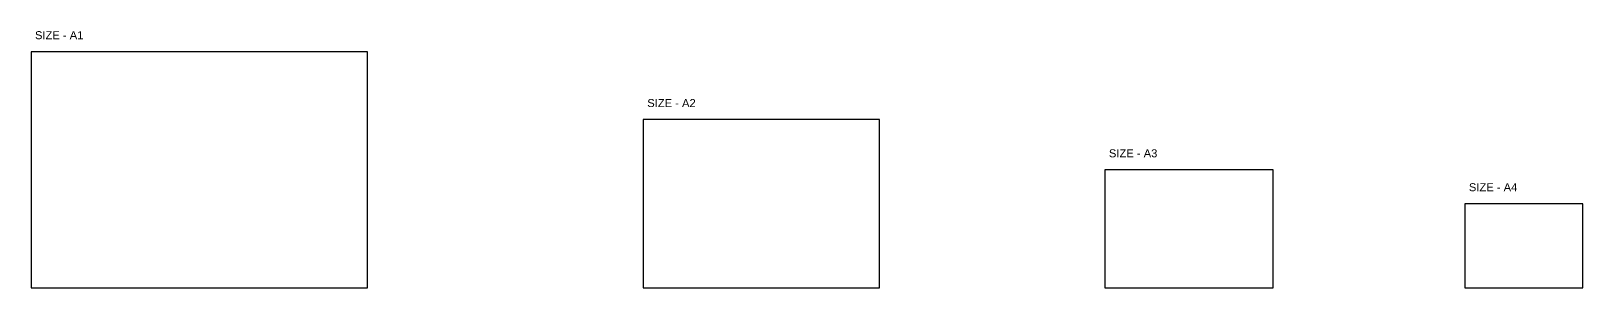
# Model space of a CAD drawing. Header units: millimetres. Extents: x -169 to 579, y 67 to 238.
# Drawn here: x 191.3 to 579.2, y 67.3 to 131.4 of the extents above; entities that cross this region are included whole.
import ezdxf

# ---------------------------------------------------------------- set-up
doc = ezdxf.new("R2010")
doc.units = ezdxf.units.MM
doc.layers.add('WASTE_DISPOSAL', color=7, linetype='Continuous', plot=False)
doc.styles.get("Standard").update_dxf_attribs({"font": 'arial.ttf'})

msp = doc.modelspace()

# ---------------------------------------------------------------- linework, layer by layer
at = {"color": 1, "linetype": 'Continuous'}
for p, q in [((459.766, 67.256), (501.816, 67.256)), ((549.749, 67.256), (579.249, 67.256))]:
    msp.add_line(p, q, dxfattribs=at)
for points in [[(191.301, 67.256), (275.401, 67.256), (275.401, 126.256), (191.301, 126.256), (191.301, 67.256)], [(344.358, 109.306), (344.358, 67.256), (403.358, 67.256)], [(459.766, 67.256), (501.816, 67.256), (501.816, 96.756)], [(459.766, 96.756), (459.766, 67.256), (501.816, 67.256), (501.816, 96.756)], [(549.749, 67.256), (579.249, 67.256), (579.249, 88.281)], [(549.749, 88.281), (549.749, 67.256), (579.249, 67.256), (579.249, 88.281)], [(361.308, 67.256), (403.358, 67.256)], [(558.224, 67.256), (579.249, 67.256)]]:
    msp.add_lwpolyline(points, dxfattribs=at)
for points in [[(344.358, 67.256), (403.358, 67.256), (403.358, 109.306), (344.358, 109.306)], [(459.766, 67.256), (501.816, 67.256), (501.816, 96.756), (459.766, 96.756)], [(549.749, 88.281), (549.749, 67.256), (579.249, 67.256), (579.249, 88.281)]]:
    msp.add_lwpolyline(points, close=True, dxfattribs=at)

# ---------------------------------------------------------------- texts
at = {"layer": 'WASTE_DISPOSAL', "color": 1, "linetype": 'Continuous', "char_height": 2, "attachment_point": 1}
for s, insert in [('{\\fArial|b0|i0|c0|p34;SIZE - A1}', (192.284, 131.382)), ('{\\fArial|b0|i0|c0|p34;SIZE - A2}', (345.342, 114.432)), ('{\\fArial|b0|i0|c0|p34;SIZE - A3}', (460.749, 101.882)), ('{\\fArial|b0|i0|c0|p34;SIZE - A4}', (550.732, 93.407))]:
    msp.add_mtext_dynamic_manual_height_columns(s, width=103.44867, gutter_width=103.449, heights=[0], dxfattribs=dict(at, insert=insert))

doc.saveas('drawing.dxf')
